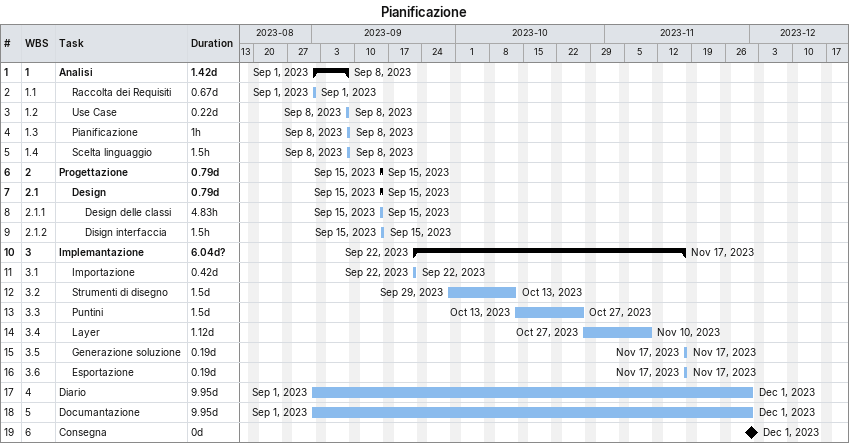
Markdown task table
Pianificazione

| ID | WBS | Task | Duration | Start | Finish |
|---|---|---|---|---|---|
| 1 | 1 | **Analisi** | 1.42d | 2023-09-01 | 2023-09-08 |
| 2 | 1.1 | Raccolta dei Requisiti | 0.67d | 2023-09-01 | 2023-09-01 |
| 3 | 1.2 | Use Case | 0.22d | 2023-09-08 | 2023-09-08 |
| 4 | 1.3 | Pianificazione | 1h | 2023-09-08 | 2023-09-08 |
| 5 | 1.4 | Scelta linguaggio | 1.5h | 2023-09-08 | 2023-09-08 |
| 6 | 2 | **Progettazione** | 0.79d | 2023-09-15 | 2023-09-15 |
| 7 | 2.1 | **Design** | 0.79d | 2023-09-15 | 2023-09-15 |
| 8 | 2.1.1 | Design delle classi | 4.83h | 2023-09-15 | 2023-09-15 |
| 9 | 2.1.2 | Disign interfaccia | 1.5h | 2023-09-15 | 2023-09-15 |
| 10 | 3 | **Implemantazione** | 6.04d? | 2023-09-22 | 2023-11-17 |
| 11 | 3.1 | Importazione | 0.42d | 2023-09-22 | 2023-09-22 |
| 12 | 3.2 | Strumenti di disegno | 1.5d | 2023-09-29 | 2023-10-13 |
| 13 | 3.3 | Puntini | 1.5d | 2023-10-13 | 2023-10-27 |
| 14 | 3.4 | Layer | 1.12d | 2023-10-27 | 2023-11-10 |
| 15 | 3.5 | Generazione soluzione | 0.19d | 2023-11-17 | 2023-11-17 |
| 16 | 3.6 | Esportazione | 0.19d | 2023-11-17 | 2023-11-17 |
| 17 | 4 | Diario | 9.95d | 2023-09-01 | 2023-12-01 |
| 18 | 5 | Documantazione | 9.95d | 2023-09-01 | 2023-12-01 |
| 19 | 6 | Consegna | 0d | 2023-12-01 | 2023-12-01 |
